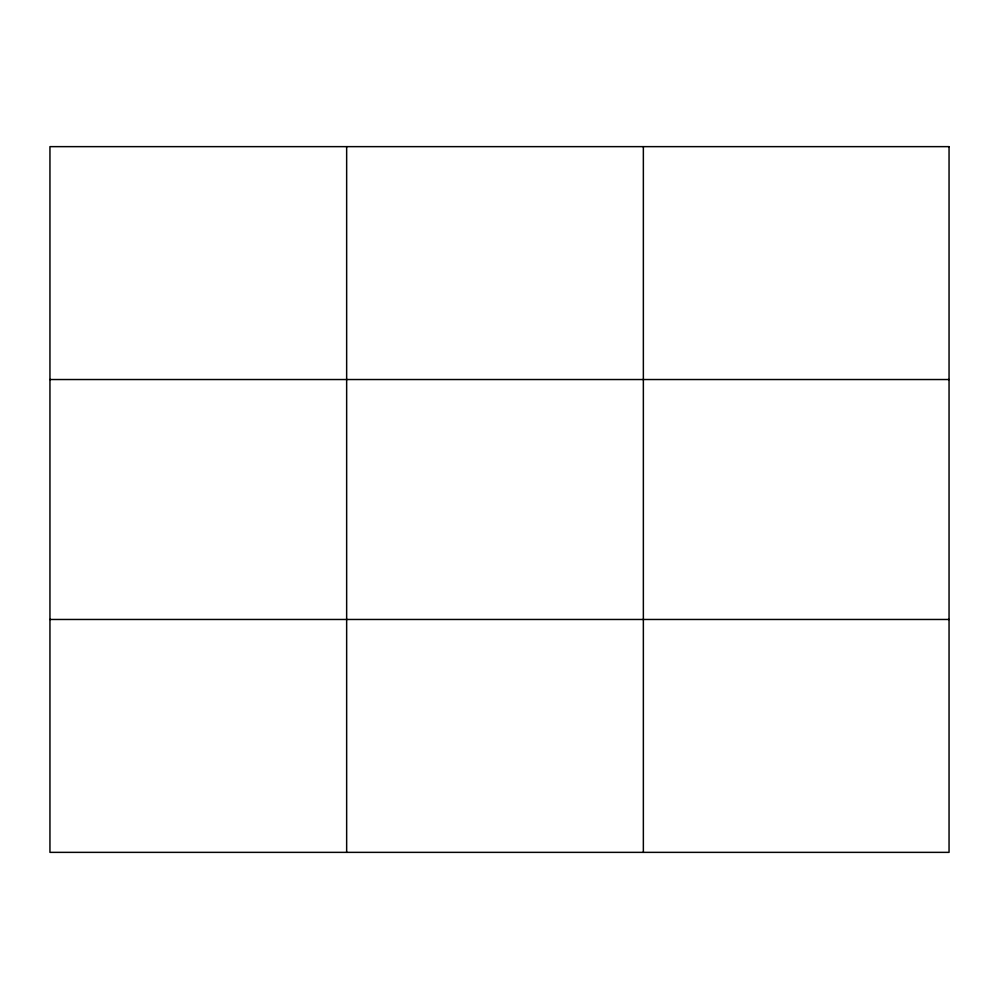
<?xml version="1.0" encoding="UTF-8"?>
<svg xmlns="http://www.w3.org/2000/svg" width="999" height="999" viewBox="0 0 999 999"><rect width="100%" height="100%" fill="white"/><g stroke="black" fill="none" stroke-linecap="round" stroke-linejoin="round"><path stroke-width="1.5" d="M346.653 146.641L346.653 852.359M643.356 146.641L643.356 852.359M49.95 379.533L949.05 379.533M49.95 619.467L949.05 619.467M949.05 146.641L949.05 852.359L49.95 852.359L49.95 146.641L949.05 146.641"/></g></svg>
